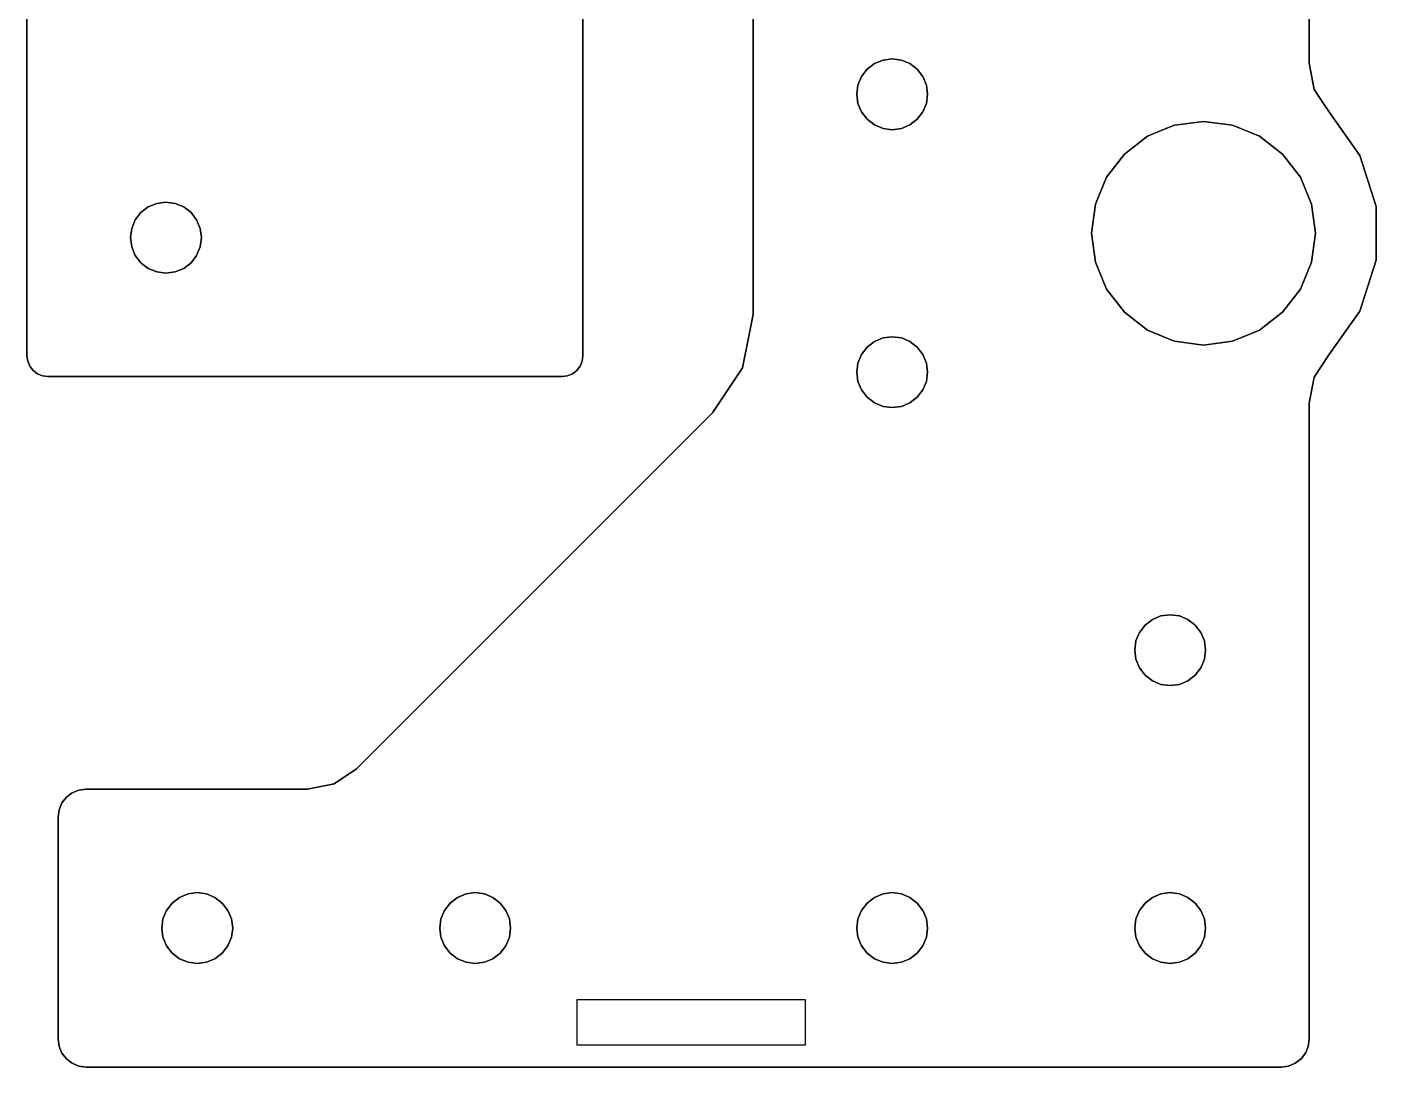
# Model space of a CAD drawing. Header units: metres. Extents: x 1388 to 2328, y 368 to 639.
# Drawn here: x 2018.6 to 2115.6, y 369.1 to 443.9 of the extents above; entities that cross this region are included whole.
import ezdxf

# ---------------------------------------------------------------- set-up
doc = ezdxf.new("R2010")
doc.units = ezdxf.units.M

msp = doc.modelspace()

# ---------------------------------------------------------------- linework, layer by layer
at = {"layer": 'Component#11'}
for p, q in [((2070.822, 467.574, 109.632), (2070.822, 423.216, 109.632)), ((2070.822, 423.216, 103.632), (2070.822, 467.574, 103.632)), ((2110.822, 441.305, 109.632), (2110.822, 467.574, 109.632)), ((2110.822, 467.574, 103.632), (2110.822, 441.305, 103.632)), ((2058.573, 420.254, 109.632), (2058.573, 464.612, 109.632)), ((2058.573, 464.612, 103.632), (2058.573, 420.254, 103.632)), ((2018.573, 446.523, 109.632), (2018.573, 420.254, 109.632)), ((2018.573, 420.254, 103.632), (2018.573, 446.523, 103.632)), ((2080.162, 441.537, 109.632), (2080.822, 441.624, 109.632)), ((2080.822, 441.624, 103.632), (2080.162, 441.537, 103.632)), ((2080.822, 441.624, 109.632), (2081.482, 441.537, 109.632)), ((2081.482, 441.537, 103.632), (2080.822, 441.624, 103.632)), ((2080.822, 441.624, 109.632), (2080.822, 441.624, 103.632)), ((2078.613, 440.349, 109.632), (2079.018, 440.877, 109.632)), ((2079.018, 440.877, 103.632), (2078.613, 440.349, 103.632)), ((2079.018, 440.877, 109.632), (2079.547, 441.283, 109.632)), ((2079.547, 441.283, 103.632), (2079.018, 440.877, 103.632)), ((2079.018, 440.877, 109.632), (2079.018, 440.877, 103.632)), ((2079.547, 441.283, 109.632), (2080.162, 441.537, 109.632)), ((2080.162, 441.537, 103.632), (2079.547, 441.283, 103.632)), ((2079.547, 441.283, 103.632), (2079.547, 441.283, 109.632)), ((2080.162, 441.537, 109.632), (2080.162, 441.537, 103.632)), ((2081.482, 441.537, 109.632), (2082.097, 441.283, 109.632)), ((2082.097, 441.283, 103.632), (2081.482, 441.537, 103.632)), ((2081.482, 441.537, 109.632), (2081.482, 441.537, 103.632)), ((2082.097, 441.283, 109.632), (2082.625, 440.877, 109.632)), ((2082.625, 440.877, 103.632), (2082.097, 441.283, 103.632)), ((2082.097, 441.283, 109.632), (2082.097, 441.283, 103.632)), ((2082.625, 440.877, 109.632), (2083.03, 440.349, 109.632)), ((2083.03, 440.349, 103.632), (2082.625, 440.877, 103.632)), ((2082.625, 440.877, 109.632), (2082.625, 440.877, 103.632)), ((2111.188, 439.426, 109.632), (2110.822, 441.305, 109.632)), ((2110.822, 441.305, 103.632), (2111.188, 439.426, 103.632)), ((2110.822, 441.305, 109.632), (2110.822, 441.305, 103.632)), ((2078.272, 439.074, 109.632), (2078.358, 439.734, 109.632)), ((2078.358, 439.734, 103.632), (2078.272, 439.074, 103.632)), ((2078.358, 439.734, 109.632), (2078.613, 440.349, 109.632)), ((2078.613, 440.349, 103.632), (2078.358, 439.734, 103.632)), ((2078.358, 439.734, 103.632), (2078.358, 439.734, 109.632)), ((2078.613, 440.349, 103.632), (2078.613, 440.349, 109.632)), ((2083.03, 440.349, 109.632), (2083.285, 439.734, 109.632)), ((2083.285, 439.734, 103.632), (2083.03, 440.349, 103.632)), ((2083.03, 440.349, 103.632), (2083.03, 440.349, 109.632)), ((2083.285, 439.734, 109.632), (2083.372, 439.074, 109.632)), ((2083.372, 439.074, 103.632), (2083.285, 439.734, 103.632)), ((2083.285, 439.734, 109.632), (2083.285, 439.734, 103.632)), ((2078.358, 438.414, 109.632), (2078.272, 439.074, 109.632)), ((2078.272, 439.074, 103.632), (2078.358, 438.414, 103.632)), ((2078.272, 439.074, 109.632), (2078.272, 439.074, 103.632)), ((2083.372, 439.074, 109.632), (2083.285, 438.414, 109.632)), ((2083.285, 438.414, 103.632), (2083.372, 439.074, 103.632)), ((2083.372, 439.074, 109.632), (2083.372, 439.074, 103.632)), ((2112.234, 437.823, 109.632), (2111.188, 439.426, 109.632)), ((2111.188, 439.426, 103.632), (2112.234, 437.823, 103.632)), ((2111.188, 439.426, 103.632), (2111.188, 439.426, 109.632)), ((2078.613, 437.799, 109.632), (2078.358, 438.414, 109.632)), ((2078.358, 438.414, 103.632), (2078.613, 437.799, 103.632)), ((2078.358, 438.414, 109.632), (2078.358, 438.414, 103.632)), ((2079.018, 437.271, 109.632), (2078.613, 437.799, 109.632)), ((2078.613, 437.799, 103.632), (2079.018, 437.271, 103.632)), ((2078.613, 437.799, 103.632), (2078.613, 437.799, 109.632)), ((2083.03, 437.799, 109.632), (2082.625, 437.271, 109.632)), ((2082.625, 437.271, 103.632), (2083.03, 437.799, 103.632)), ((2083.285, 438.414, 109.632), (2083.03, 437.799, 109.632)), ((2083.03, 437.799, 103.632), (2083.285, 438.414, 103.632)), ((2083.03, 437.799, 103.632), (2083.03, 437.799, 109.632)), ((2083.285, 438.414, 103.632), (2083.285, 438.414, 109.632)), ((2114.463, 434.677, 109.632), (2112.234, 437.823, 109.632)), ((2112.234, 437.823, 103.632), (2114.463, 434.677, 103.632)), ((2112.234, 437.823, 109.632), (2112.234, 437.823, 103.632)), ((2079.547, 436.866, 109.632), (2079.018, 437.271, 109.632)), ((2079.018, 437.271, 103.632), (2079.547, 436.866, 103.632)), ((2079.018, 437.271, 103.632), (2079.018, 437.271, 109.632)), ((2080.162, 436.611, 109.632), (2079.547, 436.866, 109.632)), ((2079.547, 436.866, 103.632), (2080.162, 436.611, 103.632)), ((2079.547, 436.866, 109.632), (2079.547, 436.866, 103.632)), ((2082.097, 436.866, 109.632), (2081.482, 436.611, 109.632)), ((2081.482, 436.611, 103.632), (2082.097, 436.866, 103.632)), ((2082.625, 437.271, 109.632), (2082.097, 436.866, 109.632)), ((2082.097, 436.866, 103.632), (2082.625, 437.271, 103.632)), ((2082.097, 436.866, 103.632), (2082.097, 436.866, 109.632)), ((2082.625, 437.271, 109.632), (2082.625, 437.271, 103.632)), ((2100.822, 436.719, 109.632), (2101.138, 436.85, 109.632)), ((2101.138, 436.85, 103.632), (2100.822, 436.719, 103.632)), ((2101.138, 436.85, 109.632), (2103.222, 437.124, 109.632)), ((2103.222, 437.124, 103.632), (2101.138, 436.85, 103.632)), ((2101.138, 436.85, 103.632), (2101.138, 436.85, 109.632)), ((2103.222, 437.124, 109.632), (2105.305, 436.85, 109.632)), ((2105.305, 436.85, 103.632), (2103.222, 437.124, 103.632)), ((2103.222, 437.124, 109.632), (2103.222, 437.124, 103.632)), ((2105.305, 436.85, 109.632), (2107.247, 436.046, 109.632)), ((2107.247, 436.046, 103.632), (2105.305, 436.85, 103.632)), ((2105.305, 436.85, 103.632), (2105.305, 436.85, 109.632)), ((2080.822, 436.524, 109.632), (2080.162, 436.611, 109.632)), ((2080.162, 436.611, 103.632), (2080.822, 436.524, 103.632)), ((2080.162, 436.611, 103.632), (2080.162, 436.611, 109.632)), ((2081.482, 436.611, 109.632), (2080.822, 436.524, 109.632)), ((2080.822, 436.524, 103.632), (2081.482, 436.611, 103.632)), ((2080.822, 436.524, 103.632), (2080.822, 436.524, 109.632)), ((2081.482, 436.611, 109.632), (2081.482, 436.611, 103.632)), ((2097.529, 434.766, 109.632), (2099.197, 436.046, 109.632)), ((2099.197, 436.046, 103.632), (2097.529, 434.766, 103.632)), ((2099.197, 436.046, 109.632), (2100.822, 436.719, 109.632)), ((2100.822, 436.719, 103.632), (2099.197, 436.046, 103.632)), ((2099.197, 436.046, 103.632), (2099.197, 436.046, 109.632)), ((2100.822, 436.719, 109.632), (2100.822, 436.719, 103.632)), ((2107.247, 436.046, 109.632), (2108.914, 434.766, 109.632)), ((2108.914, 434.766, 103.632), (2107.247, 436.046, 103.632)), ((2107.247, 436.046, 109.632), (2107.247, 436.046, 103.632)), ((2096.25, 433.099, 109.632), (2097.529, 434.766, 109.632)), ((2097.529, 434.766, 103.632), (2096.25, 433.099, 103.632)), ((2097.529, 434.766, 109.632), (2097.529, 434.766, 103.632)), ((2108.914, 434.766, 109.632), (2110.193, 433.099, 109.632)), ((2110.193, 433.099, 103.632), (2108.914, 434.766, 103.632)), ((2108.914, 434.766, 103.632), (2108.914, 434.766, 109.632)), ((2115.633, 431.002, 109.632), (2114.463, 434.677, 109.632)), ((2114.463, 434.677, 103.632), (2115.633, 431.002, 103.632)), ((2114.463, 434.677, 103.632), (2114.463, 434.677, 109.632)), ((2095.446, 431.158, 109.632), (2096.25, 433.099, 109.632)), ((2096.25, 433.099, 103.632), (2095.446, 431.158, 103.632)), ((2096.25, 433.099, 103.632), (2096.25, 433.099, 109.632)), ((2110.193, 433.099, 109.632), (2110.512, 432.329, 109.632)), ((2110.997, 431.158, 103.632), (2110.193, 433.099, 103.632)), ((2110.193, 433.099, 109.632), (2110.193, 433.099, 103.632)), ((2110.512, 432.329, 109.632), (2110.997, 431.158, 109.632)), ((2026.77, 430.557, 109.632), (2027.298, 430.963, 109.632)), ((2027.298, 430.963, 103.632), (2026.77, 430.557, 103.632)), ((2027.298, 430.963, 109.632), (2027.913, 431.217, 109.632)), ((2027.913, 431.217, 103.632), (2027.298, 430.963, 103.632)), ((2027.298, 430.963, 109.632), (2027.298, 430.963, 103.632)), ((2027.913, 431.217, 109.632), (2028.573, 431.304, 109.632)), ((2028.573, 431.304, 103.632), (2027.913, 431.217, 103.632)), ((2027.913, 431.217, 109.632), (2027.913, 431.217, 103.632)), ((2028.573, 431.304, 109.632), (2029.233, 431.217, 109.632)), ((2029.233, 431.217, 103.632), (2028.573, 431.304, 103.632)), ((2028.573, 431.304, 103.632), (2028.573, 431.304, 109.632)), ((2029.233, 431.217, 109.632), (2029.848, 430.963, 109.632)), ((2029.848, 430.963, 103.632), (2029.233, 431.217, 103.632)), ((2029.233, 431.217, 103.632), (2029.233, 431.217, 109.632)), ((2029.848, 430.963, 109.632), (2030.376, 430.557, 109.632)), ((2030.376, 430.557, 103.632), (2029.848, 430.963, 103.632)), ((2029.848, 430.963, 109.632), (2029.848, 430.963, 103.632)), ((2095.172, 429.074, 109.632), (2095.446, 431.158, 109.632)), ((2095.446, 431.158, 103.632), (2095.172, 429.074, 103.632)), ((2095.446, 431.158, 109.632), (2095.446, 431.158, 103.632)), ((2110.997, 431.158, 109.632), (2111.272, 429.074, 109.632)), ((2111.272, 429.074, 103.632), (2110.997, 431.158, 103.632)), ((2110.997, 431.158, 103.632), (2110.997, 431.158, 109.632)), ((2115.633, 427.146, 109.632), (2115.633, 431.002, 109.632)), ((2115.633, 431.002, 103.632), (2115.633, 427.146, 103.632)), ((2115.633, 431.002, 109.632), (2115.633, 431.002, 103.632)), ((2026.11, 429.414, 109.632), (2026.365, 430.029, 109.632)), ((2026.365, 430.029, 103.632), (2026.11, 429.414, 103.632)), ((2026.365, 430.029, 109.632), (2026.77, 430.557, 109.632)), ((2026.77, 430.557, 103.632), (2026.365, 430.029, 103.632)), ((2026.365, 430.029, 109.632), (2026.365, 430.029, 103.632)), ((2026.77, 430.557, 103.632), (2026.77, 430.557, 109.632)), ((2030.376, 430.557, 109.632), (2030.781, 430.029, 109.632)), ((2030.781, 430.029, 103.632), (2030.376, 430.557, 103.632)), ((2030.376, 430.557, 103.632), (2030.376, 430.557, 109.632)), ((2030.781, 430.029, 109.632), (2031.036, 429.414, 109.632)), ((2031.036, 429.414, 103.632), (2030.781, 430.029, 103.632)), ((2030.781, 430.029, 109.632), (2030.781, 430.029, 103.632)), ((2026.023, 428.754, 109.632), (2026.11, 429.414, 109.632)), ((2026.11, 429.414, 103.632), (2026.023, 428.754, 103.632)), ((2026.11, 429.414, 109.632), (2026.11, 429.414, 103.632)), ((2031.036, 429.414, 109.632), (2031.123, 428.754, 109.632)), ((2031.123, 428.754, 103.632), (2031.036, 429.414, 103.632)), ((2031.036, 429.414, 103.632), (2031.036, 429.414, 109.632)), ((2095.446, 426.991, 109.632), (2095.172, 429.074, 109.632)), ((2095.172, 429.074, 103.632), (2095.446, 426.991, 103.632)), ((2095.172, 429.074, 103.632), (2095.172, 429.074, 109.632)), ((2111.272, 429.074, 109.632), (2110.997, 426.991, 109.632)), ((2110.997, 426.991, 103.632), (2111.272, 429.074, 103.632)), ((2111.272, 429.074, 103.632), (2111.272, 429.074, 109.632)), ((2026.11, 428.094, 109.632), (2026.023, 428.754, 109.632)), ((2026.023, 428.754, 103.632), (2026.11, 428.094, 103.632)), ((2026.023, 428.754, 109.632), (2026.023, 428.754, 103.632)), ((2026.365, 427.479, 109.632), (2026.11, 428.094, 109.632)), ((2026.11, 428.094, 103.632), (2026.365, 427.479, 103.632)), ((2026.11, 428.094, 109.632), (2026.11, 428.094, 103.632)), ((2031.036, 428.094, 109.632), (2030.781, 427.479, 109.632)), ((2030.781, 427.479, 103.632), (2031.036, 428.094, 103.632)), ((2031.123, 428.754, 109.632), (2031.036, 428.094, 109.632)), ((2031.036, 428.094, 103.632), (2031.123, 428.754, 103.632)), ((2031.036, 428.094, 103.632), (2031.036, 428.094, 109.632)), ((2031.123, 428.754, 109.632), (2031.123, 428.754, 103.632)), ((2026.77, 426.951, 109.632), (2026.365, 427.479, 109.632)), ((2026.365, 427.479, 103.632), (2026.77, 426.951, 103.632)), ((2026.365, 427.479, 103.632), (2026.365, 427.479, 109.632)), ((2030.781, 427.479, 109.632), (2030.376, 426.951, 109.632)), ((2030.376, 426.951, 103.632), (2030.781, 427.479, 103.632)), ((2030.781, 427.479, 103.632), (2030.781, 427.479, 109.632)), ((2114.463, 423.472, 109.632), (2115.633, 427.146, 109.632)), ((2115.633, 427.146, 103.632), (2114.463, 423.472, 103.632)), ((2115.633, 427.146, 109.632), (2115.633, 427.146, 103.632)), ((2027.298, 426.546, 109.632), (2026.77, 426.951, 109.632)), ((2026.77, 426.951, 103.632), (2027.298, 426.546, 103.632)), ((2026.77, 426.951, 103.632), (2026.77, 426.951, 109.632)), ((2027.913, 426.291, 109.632), (2027.298, 426.546, 109.632)), ((2027.298, 426.546, 103.632), (2027.913, 426.291, 103.632)), ((2027.298, 426.546, 109.632), (2027.298, 426.546, 103.632)), ((2028.573, 426.204, 109.632), (2027.913, 426.291, 109.632)), ((2027.913, 426.291, 103.632), (2028.573, 426.204, 103.632)), ((2027.913, 426.291, 103.632), (2027.913, 426.291, 109.632)), ((2029.233, 426.291, 109.632), (2028.573, 426.204, 109.632)), ((2028.573, 426.204, 103.632), (2029.233, 426.291, 103.632)), ((2028.573, 426.204, 109.632), (2028.573, 426.204, 103.632)), ((2029.848, 426.546, 109.632), (2029.233, 426.291, 109.632)), ((2029.233, 426.291, 103.632), (2029.848, 426.546, 103.632)), ((2029.233, 426.291, 103.632), (2029.233, 426.291, 109.632)), ((2030.376, 426.951, 109.632), (2029.848, 426.546, 109.632)), ((2029.848, 426.546, 103.632), (2030.376, 426.951, 103.632)), ((2029.848, 426.546, 109.632), (2029.848, 426.546, 103.632)), ((2030.376, 426.951, 109.632), (2030.376, 426.951, 103.632)), ((2096.25, 425.049, 109.632), (2095.446, 426.991, 109.632)), ((2095.446, 426.991, 103.632), (2096.25, 425.049, 103.632)), ((2095.446, 426.991, 109.632), (2095.446, 426.991, 103.632)), ((2110.193, 425.049, 103.632), (2110.997, 426.991, 103.632)), ((2110.997, 426.991, 109.632), (2110.512, 425.82, 109.632)), ((2110.997, 426.991, 109.632), (2110.997, 426.991, 103.632)), ((2110.512, 425.82, 109.632), (2110.193, 425.049, 109.632)), ((2097.529, 423.382, 109.632), (2096.25, 425.049, 109.632)), ((2096.25, 425.049, 103.632), (2097.529, 423.382, 103.632)), ((2096.25, 425.049, 109.632), (2096.25, 425.049, 103.632)), ((2110.193, 425.049, 109.632), (2108.914, 423.382, 109.632)), ((2108.914, 423.382, 103.632), (2110.193, 425.049, 103.632)), ((2110.193, 425.049, 109.632), (2110.193, 425.049, 103.632)), ((2070.822, 423.216, 109.632), (2070.06, 419.39, 109.632)), ((2070.06, 419.39, 103.632), (2070.822, 423.216, 103.632)), ((2070.822, 423.216, 109.632), (2070.822, 423.216, 103.632)), ((2099.197, 422.103, 109.632), (2097.529, 423.382, 109.632)), ((2097.529, 423.382, 103.632), (2099.197, 422.103, 103.632)), ((2097.529, 423.382, 103.632), (2097.529, 423.382, 109.632)), ((2108.914, 423.382, 109.632), (2107.247, 422.103, 109.632)), ((2107.247, 422.103, 103.632), (2108.914, 423.382, 103.632)), ((2108.914, 423.382, 103.632), (2108.914, 423.382, 109.632)), ((2112.234, 420.326, 109.632), (2114.463, 423.472, 109.632)), ((2114.463, 423.472, 103.632), (2112.234, 420.326, 103.632)), ((2114.463, 423.472, 103.632), (2114.463, 423.472, 109.632)), ((2079.018, 420.877, 109.632), (2079.547, 421.283, 109.632)), ((2079.547, 421.283, 103.632), (2079.018, 420.877, 103.632)), ((2079.547, 421.283, 109.632), (2080.162, 421.537, 109.632)), ((2080.162, 421.537, 103.632), (2079.547, 421.283, 103.632)), ((2079.547, 421.283, 103.632), (2079.547, 421.283, 109.632)), ((2080.162, 421.537, 109.632), (2080.822, 421.624, 109.632)), ((2080.822, 421.624, 103.632), (2080.162, 421.537, 103.632)), ((2080.162, 421.537, 109.632), (2080.162, 421.537, 103.632)), ((2080.822, 421.624, 109.632), (2081.482, 421.537, 109.632)), ((2081.482, 421.537, 103.632), (2080.822, 421.624, 103.632)), ((2080.822, 421.624, 109.632), (2080.822, 421.624, 103.632)), ((2081.482, 421.537, 109.632), (2082.097, 421.283, 109.632)), ((2082.097, 421.283, 103.632), (2081.482, 421.537, 103.632)), ((2081.482, 421.537, 103.632), (2081.482, 421.537, 109.632)), ((2082.097, 421.283, 109.632), (2082.625, 420.877, 109.632)), ((2082.625, 420.877, 103.632), (2082.097, 421.283, 103.632)), ((2082.097, 421.283, 103.632), (2082.097, 421.283, 109.632)), ((2100.822, 421.43, 109.632), (2099.197, 422.103, 109.632)), ((2099.197, 422.103, 103.632), (2100.822, 421.43, 103.632)), ((2099.197, 422.103, 103.632), (2099.197, 422.103, 109.632)), ((2101.138, 421.299, 109.632), (2100.822, 421.43, 109.632)), ((2100.822, 421.43, 103.632), (2101.138, 421.299, 103.632)), ((2100.822, 421.43, 103.632), (2100.822, 421.43, 109.632)), ((2103.222, 421.024, 109.632), (2101.138, 421.299, 109.632)), ((2101.138, 421.299, 103.632), (2103.222, 421.024, 103.632)), ((2101.138, 421.299, 103.632), (2101.138, 421.299, 109.632)), ((2105.305, 421.299, 109.632), (2103.222, 421.024, 109.632)), ((2103.222, 421.024, 103.632), (2105.305, 421.299, 103.632)), ((2107.247, 422.103, 109.632), (2105.305, 421.299, 109.632)), ((2105.305, 421.299, 103.632), (2107.247, 422.103, 103.632)), ((2105.305, 421.299, 103.632), (2105.305, 421.299, 109.632)), ((2107.247, 422.103, 109.632), (2107.247, 422.103, 103.632)), ((2078.613, 420.349, 103.632), (2078.358, 419.734, 103.632)), ((2078.358, 419.734, 109.632), (2078.613, 420.349, 109.632)), ((2079.018, 420.877, 103.632), (2078.613, 420.349, 103.632)), ((2078.613, 420.349, 109.632), (2079.018, 420.877, 109.632)), ((2078.613, 420.349, 109.632), (2078.613, 420.349, 103.632)), ((2079.018, 420.877, 103.632), (2079.018, 420.877, 109.632)), ((2082.625, 420.877, 109.632), (2083.03, 420.349, 109.632)), ((2083.03, 420.349, 103.632), (2082.625, 420.877, 103.632)), ((2082.625, 420.877, 109.632), (2082.625, 420.877, 103.632)), ((2083.03, 420.349, 109.632), (2083.285, 419.734, 109.632)), ((2083.285, 419.734, 103.632), (2083.03, 420.349, 103.632)), ((2083.03, 420.349, 103.632), (2083.03, 420.349, 109.632)), ((2103.222, 421.024, 109.632), (2103.222, 421.024, 103.632)), ((2111.188, 418.722, 109.632), (2112.234, 420.326, 109.632)), ((2112.234, 420.326, 103.632), (2111.188, 418.722, 103.632)), ((2112.234, 420.326, 109.632), (2112.234, 420.326, 103.632)), ((2018.573, 420.254, 109.632), (2018.624, 419.866, 109.632)), ((2018.624, 419.866, 103.632), (2018.573, 420.254, 103.632)), ((2018.573, 420.254, 109.632), (2018.573, 420.254, 103.632)), ((2018.624, 419.866, 109.632), (2018.774, 419.504, 109.632)), ((2018.774, 419.504, 103.632), (2018.624, 419.866, 103.632)), ((2018.624, 419.866, 103.632), (2018.624, 419.866, 109.632)), ((2018.774, 419.504, 109.632), (2019.012, 419.194, 109.632)), ((2019.012, 419.194, 103.632), (2018.774, 419.504, 103.632)), ((2018.774, 419.504, 109.632), (2018.774, 419.504, 103.632)), ((2058.134, 419.194, 109.632), (2058.372, 419.504, 109.632)), ((2058.372, 419.504, 103.632), (2058.134, 419.194, 103.632)), ((2058.372, 419.504, 109.632), (2058.522, 419.866, 109.632)), ((2058.522, 419.866, 103.632), (2058.372, 419.504, 103.632)), ((2058.372, 419.504, 109.632), (2058.372, 419.504, 103.632)), ((2058.522, 419.866, 109.632), (2058.573, 420.254, 109.632)), ((2058.573, 420.254, 103.632), (2058.522, 419.866, 103.632)), ((2058.522, 419.866, 109.632), (2058.522, 419.866, 103.632)), ((2058.573, 420.254, 109.632), (2058.573, 420.254, 103.632)), ((2070.06, 419.39, 109.632), (2067.893, 416.145, 109.632)), ((2067.893, 416.145, 103.632), (2070.06, 419.39, 103.632)), ((2070.06, 419.39, 103.632), (2070.06, 419.39, 109.632)), ((2078.358, 419.734, 103.632), (2078.272, 419.074, 103.632)), ((2078.272, 419.074, 109.632), (2078.358, 419.734, 109.632)), ((2078.358, 419.734, 109.632), (2078.358, 419.734, 103.632)), ((2083.285, 419.734, 109.632), (2083.372, 419.074, 109.632)), ((2083.372, 419.074, 103.632), (2083.285, 419.734, 103.632)), ((2083.285, 419.734, 103.632), (2083.285, 419.734, 109.632)), ((2019.012, 419.194, 109.632), (2019.323, 418.955, 109.632)), ((2019.323, 418.955, 103.632), (2019.012, 419.194, 103.632)), ((2019.012, 419.194, 109.632), (2019.012, 419.194, 103.632)), ((2019.323, 418.955, 109.632), (2019.685, 418.805, 109.632)), ((2019.685, 418.805, 103.632), (2019.323, 418.955, 103.632)), ((2019.323, 418.955, 103.632), (2019.323, 418.955, 109.632)), ((2019.685, 418.805, 109.632), (2020.073, 418.754, 109.632)), ((2020.073, 418.754, 103.632), (2019.685, 418.805, 103.632)), ((2019.685, 418.805, 109.632), (2019.685, 418.805, 103.632)), ((2020.073, 418.754, 109.632), (2057.073, 418.754, 109.632)), ((2057.073, 418.754, 103.632), (2020.073, 418.754, 103.632)), ((2020.073, 418.754, 103.632), (2020.073, 418.754, 109.632)), ((2057.073, 418.754, 109.632), (2057.461, 418.805, 109.632)), ((2057.461, 418.805, 103.632), (2057.073, 418.754, 103.632)), ((2057.073, 418.754, 109.632), (2057.073, 418.754, 103.632)), ((2057.461, 418.805, 109.632), (2057.823, 418.955, 109.632)), ((2057.823, 418.955, 103.632), (2057.461, 418.805, 103.632)), ((2057.461, 418.805, 109.632), (2057.461, 418.805, 103.632)), ((2057.823, 418.955, 109.632), (2058.134, 419.194, 109.632)), ((2058.134, 419.194, 103.632), (2057.823, 418.955, 103.632)), ((2057.823, 418.955, 109.632), (2057.823, 418.955, 103.632)), ((2058.134, 419.194, 109.632), (2058.134, 419.194, 103.632)), ((2078.272, 419.074, 103.632), (2078.358, 418.414, 103.632)), ((2078.358, 418.414, 109.632), (2078.272, 419.074, 109.632)), ((2078.272, 419.074, 103.632), (2078.272, 419.074, 109.632)), ((2078.358, 418.414, 103.632), (2078.613, 417.799, 103.632)), ((2078.613, 417.799, 109.632), (2078.358, 418.414, 109.632)), ((2078.358, 418.414, 109.632), (2078.358, 418.414, 103.632)), ((2083.285, 418.414, 109.632), (2083.03, 417.799, 109.632)), ((2083.03, 417.799, 103.632), (2083.285, 418.414, 103.632)), ((2083.372, 419.074, 109.632), (2083.285, 418.414, 109.632)), ((2083.285, 418.414, 103.632), (2083.372, 419.074, 103.632)), ((2083.285, 418.414, 109.632), (2083.285, 418.414, 103.632)), ((2083.372, 419.074, 103.632), (2083.372, 419.074, 109.632)), ((2110.822, 416.843, 109.632), (2111.188, 418.722, 109.632)), ((2111.188, 418.722, 103.632), (2110.822, 416.843, 103.632)), ((2111.188, 418.722, 103.632), (2111.188, 418.722, 109.632)), ((2078.613, 417.799, 103.632), (2079.018, 417.271, 103.632)), ((2079.018, 417.271, 109.632), (2078.613, 417.799, 109.632)), ((2078.613, 417.799, 109.632), (2078.613, 417.799, 103.632)), ((2083.03, 417.799, 109.632), (2082.625, 417.271, 109.632)), ((2082.625, 417.271, 103.632), (2083.03, 417.799, 103.632)), ((2083.03, 417.799, 109.632), (2083.03, 417.799, 103.632)), ((2079.018, 417.271, 103.632), (2079.547, 416.866, 103.632)), ((2079.547, 416.866, 109.632), (2079.018, 417.271, 109.632)), ((2079.018, 417.271, 103.632), (2079.018, 417.271, 109.632)), ((2079.547, 416.866, 103.632), (2080.162, 416.611, 103.632)), ((2080.162, 416.611, 109.632), (2079.547, 416.866, 109.632)), ((2079.547, 416.866, 109.632), (2079.547, 416.866, 103.632)), ((2080.822, 416.524, 109.632), (2080.162, 416.611, 109.632)), ((2080.162, 416.611, 103.632), (2080.822, 416.524, 103.632)), ((2080.162, 416.611, 103.632), (2080.162, 416.611, 109.632)), ((2081.482, 416.611, 109.632), (2080.822, 416.524, 109.632)), ((2080.822, 416.524, 103.632), (2081.482, 416.611, 103.632)), ((2080.822, 416.524, 103.632), (2080.822, 416.524, 109.632)), ((2082.097, 416.866, 109.632), (2081.482, 416.611, 109.632)), ((2081.482, 416.611, 103.632), (2082.097, 416.866, 103.632)), ((2081.482, 416.611, 109.632), (2081.482, 416.611, 103.632)), ((2082.625, 417.271, 109.632), (2082.097, 416.866, 109.632)), ((2082.097, 416.866, 103.632), (2082.625, 417.271, 103.632)), ((2082.097, 416.866, 103.632), (2082.097, 416.866, 109.632)), ((2082.625, 417.271, 103.632), (2082.625, 417.271, 109.632)), ((2110.822, 371.074, 109.632), (2110.822, 416.843, 109.632)), ((2110.822, 416.843, 103.632), (2110.822, 371.074, 103.632)), ((2110.822, 416.843, 109.632), (2110.822, 416.843, 103.632)), ((2067.893, 416.145, 109.632), (2042.286, 390.539, 109.632)), ((2042.286, 390.539, 103.632), (2067.893, 416.145, 103.632)), ((2067.893, 416.145, 109.632), (2067.893, 416.145, 103.632)), ((2098.613, 400.349, 109.632), (2099.018, 400.877, 109.632)), ((2099.018, 400.877, 103.632), (2098.613, 400.349, 103.632)), ((2099.018, 400.877, 109.632), (2099.547, 401.283, 109.632)), ((2099.547, 401.283, 103.632), (2099.018, 400.877, 103.632)), ((2099.018, 400.877, 103.632), (2099.018, 400.877, 109.632)), ((2099.547, 401.283, 109.632), (2100.162, 401.537, 109.632)), ((2100.162, 401.537, 103.632), (2099.547, 401.283, 103.632)), ((2099.547, 401.283, 109.632), (2099.547, 401.283, 103.632)), ((2100.162, 401.537, 109.632), (2100.822, 401.624, 109.632)), ((2100.822, 401.624, 103.632), (2100.162, 401.537, 103.632)), ((2100.162, 401.537, 109.632), (2100.162, 401.537, 103.632)), ((2100.822, 401.624, 109.632), (2101.482, 401.537, 109.632)), ((2101.482, 401.537, 103.632), (2100.822, 401.624, 103.632)), ((2100.822, 401.624, 109.632), (2100.822, 401.624, 103.632)), ((2101.482, 401.537, 109.632), (2102.097, 401.283, 109.632)), ((2102.097, 401.283, 103.632), (2101.482, 401.537, 103.632)), ((2101.482, 401.537, 109.632), (2101.482, 401.537, 103.632)), ((2102.097, 401.283, 109.632), (2102.625, 400.877, 109.632)), ((2102.625, 400.877, 103.632), (2102.097, 401.283, 103.632)), ((2102.097, 401.283, 109.632), (2102.097, 401.283, 103.632)), ((2102.625, 400.877, 109.632), (2103.03, 400.349, 109.632)), ((2103.03, 400.349, 103.632), (2102.625, 400.877, 103.632)), ((2102.625, 400.877, 109.632), (2102.625, 400.877, 103.632)), ((2098.358, 399.734, 109.632), (2098.613, 400.349, 109.632)), ((2098.613, 400.349, 103.632), (2098.358, 399.734, 103.632)), ((2098.613, 400.349, 109.632), (2098.613, 400.349, 103.632)), ((2103.03, 400.349, 109.632), (2103.285, 399.734, 109.632)), ((2103.285, 399.734, 103.632), (2103.03, 400.349, 103.632)), ((2103.03, 400.349, 103.632), (2103.03, 400.349, 109.632)), ((2098.272, 399.074, 109.632), (2098.358, 399.734, 109.632)), ((2098.358, 399.734, 103.632), (2098.272, 399.074, 103.632)), ((2098.358, 398.414, 109.632), (2098.272, 399.074, 109.632)), ((2098.272, 399.074, 103.632), (2098.358, 398.414, 103.632)), ((2098.272, 399.074, 109.632), (2098.272, 399.074, 103.632)), ((2098.358, 399.734, 109.632), (2098.358, 399.734, 103.632)), ((2103.285, 399.734, 109.632), (2103.372, 399.074, 109.632)), ((2103.372, 399.074, 103.632), (2103.285, 399.734, 103.632)), ((2103.285, 399.734, 109.632), (2103.285, 399.734, 103.632)), ((2103.372, 399.074, 109.632), (2103.285, 398.414, 109.632)), ((2103.285, 398.414, 103.632), (2103.372, 399.074, 103.632)), ((2103.372, 399.074, 103.632), (2103.372, 399.074, 109.632)), ((2098.613, 397.799, 109.632), (2098.358, 398.414, 109.632)), ((2098.358, 398.414, 103.632), (2098.613, 397.799, 103.632)), ((2098.358, 398.414, 109.632), (2098.358, 398.414, 103.632)), ((2103.285, 398.414, 109.632), (2103.03, 397.799, 109.632)), ((2103.03, 397.799, 103.632), (2103.285, 398.414, 103.632)), ((2103.285, 398.414, 109.632), (2103.285, 398.414, 103.632)), ((2099.018, 397.271, 109.632), (2098.613, 397.799, 109.632)), ((2098.613, 397.799, 103.632), (2099.018, 397.271, 103.632)), ((2098.613, 397.799, 109.632), (2098.613, 397.799, 103.632)), ((2099.547, 396.866, 109.632), (2099.018, 397.271, 109.632)), ((2099.018, 397.271, 103.632), (2099.547, 396.866, 103.632)), ((2099.018, 397.271, 103.632), (2099.018, 397.271, 109.632)), ((2102.625, 397.271, 109.632), (2102.097, 396.866, 109.632)), ((2102.097, 396.866, 103.632), (2102.625, 397.271, 103.632)), ((2103.03, 397.799, 109.632), (2102.625, 397.271, 109.632)), ((2102.625, 397.271, 103.632), (2103.03, 397.799, 103.632)), ((2102.625, 397.271, 103.632), (2102.625, 397.271, 109.632)), ((2103.03, 397.799, 103.632), (2103.03, 397.799, 109.632)), ((2100.162, 396.611, 109.632), (2099.547, 396.866, 109.632)), ((2099.547, 396.866, 103.632), (2100.162, 396.611, 103.632)), ((2099.547, 396.866, 109.632), (2099.547, 396.866, 103.632)), ((2100.822, 396.524, 109.632), (2100.162, 396.611, 109.632)), ((2100.162, 396.611, 103.632), (2100.822, 396.524, 103.632)), ((2100.162, 396.611, 103.632), (2100.162, 396.611, 109.632)), ((2101.482, 396.611, 109.632), (2100.822, 396.524, 109.632)), ((2100.822, 396.524, 103.632), (2101.482, 396.611, 103.632)), ((2100.822, 396.524, 103.632), (2100.822, 396.524, 109.632)), ((2102.097, 396.866, 109.632), (2101.482, 396.611, 109.632)), ((2101.482, 396.611, 103.632), (2102.097, 396.866, 103.632)), ((2101.482, 396.611, 109.632), (2101.482, 396.611, 103.632)), ((2102.097, 396.866, 103.632), (2102.097, 396.866, 109.632)), ((2042.286, 390.539, 109.632), (2040.664, 389.455, 109.632)), ((2040.664, 389.455, 103.632), (2042.286, 390.539, 103.632)), ((2042.286, 390.539, 109.632), (2042.286, 390.539, 103.632)), ((2040.664, 389.455, 109.632), (2038.75, 389.074, 109.632)), ((2038.75, 389.074, 103.632), (2040.664, 389.455, 103.632)), ((2040.664, 389.455, 109.632), (2040.664, 389.455, 103.632)), ((2021.407, 388.488, 109.632), (2021.089, 388.074, 109.632)), ((2021.089, 388.074, 103.632), (2021.407, 388.488, 103.632)), ((2021.822, 388.806, 109.632), (2021.407, 388.488, 109.632)), ((2021.407, 388.488, 103.632), (2021.822, 388.806, 103.632)), ((2021.407, 388.488, 103.632), (2021.407, 388.488, 109.632)), ((2022.304, 389.006, 109.632), (2021.822, 388.806, 109.632)), ((2021.822, 388.806, 103.632), (2022.304, 389.006, 103.632)), ((2021.822, 388.806, 109.632), (2021.822, 388.806, 103.632)), ((2022.822, 389.074, 109.632), (2022.304, 389.006, 109.632)), ((2022.304, 389.006, 103.632), (2022.822, 389.074, 103.632)), ((2022.304, 389.006, 109.632), (2022.304, 389.006, 103.632)), ((2038.75, 389.074, 109.632), (2022.822, 389.074, 109.632)), ((2022.822, 389.074, 103.632), (2038.75, 389.074, 103.632)), ((2022.822, 389.074, 109.632), (2022.822, 389.074, 103.632)), ((2038.75, 389.074, 103.632), (2038.75, 389.074, 109.632)), ((2020.89, 387.592, 109.632), (2020.822, 387.074, 109.632)), ((2020.822, 387.074, 103.632), (2020.89, 387.592, 103.632)), ((2021.089, 388.074, 109.632), (2020.89, 387.592, 109.632)), ((2020.89, 387.592, 103.632), (2021.089, 388.074, 103.632)), ((2020.89, 387.592, 109.632), (2020.89, 387.592, 103.632)), ((2021.089, 388.074, 109.632), (2021.089, 388.074, 103.632)), ((2020.822, 387.074, 109.632), (2020.822, 371.074, 109.632)), ((2020.822, 371.074, 103.632), (2020.822, 387.074, 103.632)), ((2020.822, 387.074, 109.632), (2020.822, 387.074, 103.632)), ((2030.162, 381.537, 103.632), (2029.547, 381.283, 103.632)), ((2029.547, 381.283, 109.632), (2030.162, 381.537, 109.632)), ((2030.822, 381.624, 103.632), (2030.162, 381.537, 103.632)), ((2030.162, 381.537, 109.632), (2030.822, 381.624, 109.632)), ((2030.162, 381.537, 103.632), (2030.162, 381.537, 109.632)), ((2031.482, 381.537, 103.632), (2030.822, 381.624, 103.632)), ((2030.822, 381.624, 109.632), (2031.482, 381.537, 109.632)), ((2030.822, 381.624, 109.632), (2030.822, 381.624, 103.632)), ((2032.097, 381.283, 103.632), (2031.482, 381.537, 103.632)), ((2031.482, 381.537, 109.632), (2032.097, 381.283, 109.632)), ((2031.482, 381.537, 103.632), (2031.482, 381.537, 109.632)), ((2049.547, 381.283, 109.632), (2050.162, 381.537, 109.632)), ((2050.162, 381.537, 103.632), (2049.547, 381.283, 103.632)), ((2050.822, 381.624, 103.632), (2050.162, 381.537, 103.632)), ((2050.162, 381.537, 109.632), (2050.822, 381.624, 109.632)), ((2050.162, 381.537, 103.632), (2050.162, 381.537, 109.632)), ((2051.482, 381.537, 103.632), (2050.822, 381.624, 103.632)), ((2050.822, 381.624, 109.632), (2051.482, 381.537, 109.632)), ((2050.822, 381.624, 109.632), (2050.822, 381.624, 103.632)), ((2052.097, 381.283, 103.632), (2051.482, 381.537, 103.632)), ((2051.482, 381.537, 109.632), (2052.097, 381.283, 109.632)), ((2051.482, 381.537, 103.632), (2051.482, 381.537, 109.632)), ((2079.547, 381.283, 109.632), (2080.162, 381.537, 109.632)), ((2080.162, 381.537, 103.632), (2079.547, 381.283, 103.632)), ((2080.162, 381.537, 109.632), (2080.822, 381.624, 109.632)), ((2080.822, 381.624, 103.632), (2080.162, 381.537, 103.632)), ((2080.162, 381.537, 109.632), (2080.162, 381.537, 103.632)), ((2080.822, 381.624, 109.632), (2081.482, 381.537, 109.632)), ((2081.482, 381.537, 103.632), (2080.822, 381.624, 103.632)), ((2080.822, 381.624, 109.632), (2080.822, 381.624, 103.632)), ((2081.482, 381.537, 109.632), (2082.097, 381.283, 109.632)), ((2082.097, 381.283, 103.632), (2081.482, 381.537, 103.632)), ((2081.482, 381.537, 109.632), (2081.482, 381.537, 103.632)), ((2100.162, 381.537, 103.632), (2099.547, 381.283, 103.632)), ((2099.547, 381.283, 109.632), (2100.162, 381.537, 109.632)), ((2100.822, 381.624, 103.632), (2100.162, 381.537, 103.632)), ((2100.162, 381.537, 109.632), (2100.822, 381.624, 109.632)), ((2100.162, 381.537, 109.632), (2100.162, 381.537, 103.632)), ((2101.482, 381.537, 103.632), (2100.822, 381.624, 103.632)), ((2100.822, 381.624, 109.632), (2101.482, 381.537, 109.632)), ((2100.822, 381.624, 109.632), (2100.822, 381.624, 103.632)), ((2102.097, 381.283, 103.632), (2101.482, 381.537, 103.632)), ((2101.482, 381.537, 109.632), (2102.097, 381.283, 109.632)), ((2101.482, 381.537, 103.632), (2101.482, 381.537, 109.632)), ((2029.018, 380.877, 103.632), (2028.613, 380.349, 103.632)), ((2028.613, 380.349, 109.632), (2029.018, 380.877, 109.632)), ((2029.547, 381.283, 103.632), (2029.018, 380.877, 103.632)), ((2029.018, 380.877, 109.632), (2029.547, 381.283, 109.632)), ((2029.018, 380.877, 103.632), (2029.018, 380.877, 109.632)), ((2029.547, 381.283, 109.632), (2029.547, 381.283, 103.632)), ((2032.625, 380.877, 103.632), (2032.097, 381.283, 103.632)), ((2032.097, 381.283, 109.632), (2032.625, 380.877, 109.632)), ((2032.097, 381.283, 109.632), (2032.097, 381.283, 103.632)), ((2033.03, 380.349, 103.632), (2032.625, 380.877, 103.632)), ((2032.625, 380.877, 109.632), (2033.03, 380.349, 109.632)), ((2032.625, 380.877, 103.632), (2032.625, 380.877, 109.632)), ((2048.613, 380.349, 109.632), (2049.018, 380.877, 109.632)), ((2049.018, 380.877, 103.632), (2048.613, 380.349, 103.632)), ((2049.018, 380.877, 109.632), (2049.547, 381.283, 109.632)), ((2049.547, 381.283, 103.632), (2049.018, 380.877, 103.632)), ((2049.018, 380.877, 103.632), (2049.018, 380.877, 109.632)), ((2049.547, 381.283, 109.632), (2049.547, 381.283, 103.632)), ((2052.625, 380.877, 103.632), (2052.097, 381.283, 103.632)), ((2052.097, 381.283, 109.632), (2052.625, 380.877, 109.632)), ((2052.097, 381.283, 103.632), (2052.097, 381.283, 109.632)), ((2053.03, 380.349, 103.632), (2052.625, 380.877, 103.632)), ((2052.625, 380.877, 109.632), (2053.03, 380.349, 109.632)), ((2052.625, 380.877, 103.632), (2052.625, 380.877, 109.632)), ((2078.613, 380.349, 109.632), (2079.018, 380.877, 109.632)), ((2079.018, 380.877, 103.632), (2078.613, 380.349, 103.632)), ((2079.018, 380.877, 109.632), (2079.547, 381.283, 109.632)), ((2079.547, 381.283, 103.632), (2079.018, 380.877, 103.632)), ((2079.018, 380.877, 109.632), (2079.018, 380.877, 103.632)), ((2079.547, 381.283, 109.632), (2079.547, 381.283, 103.632)), ((2082.097, 381.283, 109.632), (2082.625, 380.877, 109.632)), ((2082.625, 380.877, 103.632), (2082.097, 381.283, 103.632)), ((2082.097, 381.283, 103.632), (2082.097, 381.283, 109.632)), ((2082.625, 380.877, 109.632), (2083.03, 380.349, 109.632)), ((2083.03, 380.349, 103.632), (2082.625, 380.877, 103.632)), ((2082.625, 380.877, 109.632), (2082.625, 380.877, 103.632)), ((2099.018, 380.877, 103.632), (2098.613, 380.349, 103.632)), ((2098.613, 380.349, 109.632), (2099.018, 380.877, 109.632)), ((2099.547, 381.283, 103.632), (2099.018, 380.877, 103.632)), ((2099.018, 380.877, 109.632), (2099.547, 381.283, 109.632)), ((2099.018, 380.877, 103.632), (2099.018, 380.877, 109.632)), ((2099.547, 381.283, 103.632), (2099.547, 381.283, 109.632)), ((2102.625, 380.877, 103.632), (2102.097, 381.283, 103.632)), ((2102.097, 381.283, 109.632), (2102.625, 380.877, 109.632)), ((2102.097, 381.283, 109.632), (2102.097, 381.283, 103.632)), ((2103.03, 380.349, 103.632), (2102.625, 380.877, 103.632)), ((2102.625, 380.877, 109.632), (2103.03, 380.349, 109.632)), ((2102.625, 380.877, 103.632), (2102.625, 380.877, 109.632)), ((2028.358, 379.734, 103.632), (2028.272, 379.074, 103.632)), ((2028.272, 379.074, 109.632), (2028.358, 379.734, 109.632)), ((2028.613, 380.349, 103.632), (2028.358, 379.734, 103.632)), ((2028.358, 379.734, 109.632), (2028.613, 380.349, 109.632)), ((2028.358, 379.734, 109.632), (2028.358, 379.734, 103.632)), ((2028.613, 380.349, 109.632), (2028.613, 380.349, 103.632)), ((2033.285, 379.734, 103.632), (2033.03, 380.349, 103.632)), ((2033.03, 380.349, 109.632), (2033.285, 379.734, 109.632)), ((2033.03, 380.349, 103.632), (2033.03, 380.349, 109.632)), ((2033.372, 379.074, 103.632), (2033.285, 379.734, 103.632)), ((2033.285, 379.734, 109.632), (2033.372, 379.074, 109.632)), ((2033.285, 379.734, 109.632), (2033.285, 379.734, 103.632)), ((2048.272, 379.074, 109.632), (2048.358, 379.734, 109.632)), ((2048.358, 379.734, 103.632), (2048.272, 379.074, 103.632)), ((2048.358, 379.734, 109.632), (2048.613, 380.349, 109.632)), ((2048.613, 380.349, 103.632), (2048.358, 379.734, 103.632)), ((2048.358, 379.734, 103.632), (2048.358, 379.734, 109.632)), ((2048.613, 380.349, 109.632), (2048.613, 380.349, 103.632)), ((2053.285, 379.734, 103.632), (2053.03, 380.349, 103.632)), ((2053.03, 380.349, 109.632), (2053.285, 379.734, 109.632)), ((2053.03, 380.349, 109.632), (2053.03, 380.349, 103.632)), ((2053.372, 379.074, 103.632), (2053.285, 379.734, 103.632)), ((2053.285, 379.734, 109.632), (2053.372, 379.074, 109.632)), ((2053.285, 379.734, 103.632), (2053.285, 379.734, 109.632)), ((2078.272, 379.074, 109.632), (2078.358, 379.734, 109.632)), ((2078.358, 379.734, 103.632), (2078.272, 379.074, 103.632)), ((2078.358, 379.734, 109.632), (2078.613, 380.349, 109.632)), ((2078.613, 380.349, 103.632), (2078.358, 379.734, 103.632)), ((2078.358, 379.734, 103.632), (2078.358, 379.734, 109.632)), ((2078.613, 380.349, 109.632), (2078.613, 380.349, 103.632)), ((2083.03, 380.349, 109.632), (2083.285, 379.734, 109.632)), ((2083.285, 379.734, 103.632), (2083.03, 380.349, 103.632)), ((2083.03, 380.349, 109.632), (2083.03, 380.349, 103.632)), ((2083.285, 379.734, 109.632), (2083.372, 379.074, 109.632)), ((2083.372, 379.074, 103.632), (2083.285, 379.734, 103.632)), ((2083.285, 379.734, 103.632), (2083.285, 379.734, 109.632)), ((2098.358, 379.734, 103.632), (2098.272, 379.074, 103.632)), ((2098.272, 379.074, 109.632), (2098.358, 379.734, 109.632)), ((2098.613, 380.349, 103.632), (2098.358, 379.734, 103.632)), ((2098.358, 379.734, 109.632), (2098.613, 380.349, 109.632)), ((2098.358, 379.734, 103.632), (2098.358, 379.734, 109.632)), ((2098.613, 380.349, 109.632), (2098.613, 380.349, 103.632)), ((2103.285, 379.734, 103.632), (2103.03, 380.349, 103.632)), ((2103.03, 380.349, 109.632), (2103.285, 379.734, 109.632)), ((2103.03, 380.349, 103.632), (2103.03, 380.349, 109.632)), ((2103.372, 379.074, 103.632), (2103.285, 379.734, 103.632)), ((2103.285, 379.734, 109.632), (2103.372, 379.074, 109.632)), ((2103.285, 379.734, 109.632), (2103.285, 379.734, 103.632)), ((2028.272, 379.074, 103.632), (2028.358, 378.414, 103.632)), ((2028.358, 378.414, 109.632), (2028.272, 379.074, 109.632)), ((2028.272, 379.074, 109.632), (2028.272, 379.074, 103.632)), ((2033.285, 378.414, 103.632), (2033.372, 379.074, 103.632)), ((2033.372, 379.074, 109.632), (2033.285, 378.414, 109.632)), ((2033.372, 379.074, 109.632), (2033.372, 379.074, 103.632)), ((2048.358, 378.414, 109.632), (2048.272, 379.074, 109.632)), ((2048.272, 379.074, 103.632), (2048.358, 378.414, 103.632)), ((2048.272, 379.074, 103.632), (2048.272, 379.074, 109.632)), ((2053.285, 378.414, 103.632), (2053.372, 379.074, 103.632)), ((2053.372, 379.074, 109.632), (2053.285, 378.414, 109.632)), ((2053.372, 379.074, 103.632), (2053.372, 379.074, 109.632)), ((2078.358, 378.414, 109.632), (2078.272, 379.074, 109.632)), ((2078.272, 379.074, 103.632), (2078.358, 378.414, 103.632)), ((2078.272, 379.074, 103.632), (2078.272, 379.074, 109.632)), ((2083.372, 379.074, 109.632), (2083.285, 378.414, 109.632)), ((2083.285, 378.414, 103.632), (2083.372, 379.074, 103.632)), ((2083.372, 379.074, 109.632), (2083.372, 379.074, 103.632)), ((2098.272, 379.074, 103.632), (2098.358, 378.414, 103.632)), ((2098.358, 378.414, 109.632), (2098.272, 379.074, 109.632)), ((2098.272, 379.074, 109.632), (2098.272, 379.074, 103.632)), ((2103.285, 378.414, 103.632), (2103.372, 379.074, 103.632)), ((2103.372, 379.074, 109.632), (2103.285, 378.414, 109.632)), ((2103.372, 379.074, 103.632), (2103.372, 379.074, 109.632)), ((2028.358, 378.414, 103.632), (2028.613, 377.799, 103.632)), ((2028.613, 377.799, 109.632), (2028.358, 378.414, 109.632)), ((2028.358, 378.414, 109.632), (2028.358, 378.414, 103.632)), ((2028.613, 377.799, 103.632), (2029.018, 377.271, 103.632)), ((2029.018, 377.271, 109.632), (2028.613, 377.799, 109.632)), ((2028.613, 377.799, 109.632), (2028.613, 377.799, 103.632)), ((2032.625, 377.271, 103.632), (2033.03, 377.799, 103.632)), ((2033.03, 377.799, 109.632), (2032.625, 377.271, 109.632)), ((2033.03, 377.799, 103.632), (2033.285, 378.414, 103.632)), ((2033.285, 378.414, 109.632), (2033.03, 377.799, 109.632)), ((2033.03, 377.799, 109.632), (2033.03, 377.799, 103.632)), ((2033.285, 378.414, 103.632), (2033.285, 378.414, 109.632)), ((2048.613, 377.799, 109.632), (2048.358, 378.414, 109.632)), ((2048.358, 378.414, 103.632), (2048.613, 377.799, 103.632)), ((2048.358, 378.414, 103.632), (2048.358, 378.414, 109.632)), ((2049.018, 377.271, 109.632), (2048.613, 377.799, 109.632)), ((2048.613, 377.799, 103.632), (2049.018, 377.271, 103.632)), ((2048.613, 377.799, 109.632), (2048.613, 377.799, 103.632)), ((2053.03, 377.799, 109.632), (2052.625, 377.271, 109.632)), ((2052.625, 377.271, 103.632), (2053.03, 377.799, 103.632)), ((2053.285, 378.414, 109.632), (2053.03, 377.799, 109.632)), ((2053.03, 377.799, 103.632), (2053.285, 378.414, 103.632)), ((2053.03, 377.799, 109.632), (2053.03, 377.799, 103.632)), ((2053.285, 378.414, 109.632), (2053.285, 378.414, 103.632)), ((2078.613, 377.799, 109.632), (2078.358, 378.414, 109.632)), ((2078.358, 378.414, 103.632), (2078.613, 377.799, 103.632)), ((2078.358, 378.414, 109.632), (2078.358, 378.414, 103.632)), ((2079.018, 377.271, 109.632), (2078.613, 377.799, 109.632)), ((2078.613, 377.799, 103.632), (2079.018, 377.271, 103.632)), ((2078.613, 377.799, 103.632), (2078.613, 377.799, 109.632)), ((2083.03, 377.799, 109.632), (2082.625, 377.271, 109.632)), ((2082.625, 377.271, 103.632), (2083.03, 377.799, 103.632)), ((2083.285, 378.414, 109.632), (2083.03, 377.799, 109.632)), ((2083.03, 377.799, 103.632), (2083.285, 378.414, 103.632)), ((2083.03, 377.799, 109.632), (2083.03, 377.799, 103.632)), ((2083.285, 378.414, 103.632), (2083.285, 378.414, 109.632)), ((2098.358, 378.414, 103.632), (2098.613, 377.799, 103.632)), ((2098.613, 377.799, 109.632), (2098.358, 378.414, 109.632)), ((2098.358, 378.414, 103.632), (2098.358, 378.414, 109.632)), ((2098.613, 377.799, 103.632), (2099.018, 377.271, 103.632)), ((2099.018, 377.271, 109.632), (2098.613, 377.799, 109.632)), ((2098.613, 377.799, 109.632), (2098.613, 377.799, 103.632)), ((2102.625, 377.271, 103.632), (2103.03, 377.799, 103.632)), ((2103.03, 377.799, 109.632), (2102.625, 377.271, 109.632)), ((2103.03, 377.799, 103.632), (2103.285, 378.414, 103.632)), ((2103.285, 378.414, 109.632), (2103.03, 377.799, 109.632)), ((2103.03, 377.799, 109.632), (2103.03, 377.799, 103.632)), ((2103.285, 378.414, 109.632), (2103.285, 378.414, 103.632)), ((2029.018, 377.271, 103.632), (2029.547, 376.866, 103.632)), ((2029.547, 376.866, 109.632), (2029.018, 377.271, 109.632)), ((2029.018, 377.271, 109.632), (2029.018, 377.271, 103.632)), ((2029.547, 376.866, 103.632), (2030.162, 376.611, 103.632)), ((2030.162, 376.611, 109.632), (2029.547, 376.866, 109.632)), ((2029.547, 376.866, 109.632), (2029.547, 376.866, 103.632)), ((2030.162, 376.611, 103.632), (2030.822, 376.524, 103.632)), ((2030.822, 376.524, 109.632), (2030.162, 376.611, 109.632)), ((2030.162, 376.611, 109.632), (2030.162, 376.611, 103.632)), ((2030.822, 376.524, 103.632), (2031.482, 376.611, 103.632)), ((2031.482, 376.611, 109.632), (2030.822, 376.524, 109.632)), ((2031.482, 376.611, 103.632), (2032.097, 376.866, 103.632)), ((2032.097, 376.866, 109.632), (2031.482, 376.611, 109.632)), ((2031.482, 376.611, 109.632), (2031.482, 376.611, 103.632)), ((2032.097, 376.866, 103.632), (2032.625, 377.271, 103.632)), ((2032.625, 377.271, 109.632), (2032.097, 376.866, 109.632)), ((2032.097, 376.866, 109.632), (2032.097, 376.866, 103.632)), ((2032.625, 377.271, 103.632), (2032.625, 377.271, 109.632)), ((2049.547, 376.866, 109.632), (2049.018, 377.271, 109.632)), ((2049.018, 377.271, 103.632), (2049.547, 376.866, 103.632)), ((2049.018, 377.271, 103.632), (2049.018, 377.271, 109.632)), ((2050.162, 376.611, 109.632), (2049.547, 376.866, 109.632)), ((2049.547, 376.866, 103.632), (2050.162, 376.611, 103.632)), ((2049.547, 376.866, 109.632), (2049.547, 376.866, 103.632)), ((2050.822, 376.524, 109.632), (2050.162, 376.611, 109.632)), ((2050.162, 376.611, 103.632), (2050.822, 376.524, 103.632)), ((2050.162, 376.611, 103.632), (2050.162, 376.611, 109.632)), ((2051.482, 376.611, 109.632), (2050.822, 376.524, 109.632)), ((2050.822, 376.524, 103.632), (2051.482, 376.611, 103.632)), ((2052.097, 376.866, 109.632), (2051.482, 376.611, 109.632)), ((2051.482, 376.611, 103.632), (2052.097, 376.866, 103.632)), ((2051.482, 376.611, 103.632), (2051.482, 376.611, 109.632)), ((2052.625, 377.271, 109.632), (2052.097, 376.866, 109.632)), ((2052.097, 376.866, 103.632), (2052.625, 377.271, 103.632)), ((2052.097, 376.866, 103.632), (2052.097, 376.866, 109.632)), ((2052.625, 377.271, 103.632), (2052.625, 377.271, 109.632)), ((2079.547, 376.866, 109.632), (2079.018, 377.271, 109.632)), ((2079.018, 377.271, 103.632), (2079.547, 376.866, 103.632)), ((2079.018, 377.271, 109.632), (2079.018, 377.271, 103.632)), ((2080.162, 376.611, 109.632), (2079.547, 376.866, 109.632)), ((2079.547, 376.866, 103.632), (2080.162, 376.611, 103.632)), ((2079.547, 376.866, 103.632), (2079.547, 376.866, 109.632)), ((2080.822, 376.524, 109.632), (2080.162, 376.611, 109.632)), ((2080.162, 376.611, 103.632), (2080.822, 376.524, 103.632)), ((2080.162, 376.611, 109.632), (2080.162, 376.611, 103.632)), ((2081.482, 376.611, 109.632), (2080.822, 376.524, 109.632)), ((2080.822, 376.524, 103.632), (2081.482, 376.611, 103.632)), ((2082.097, 376.866, 109.632), (2081.482, 376.611, 109.632)), ((2081.482, 376.611, 103.632), (2082.097, 376.866, 103.632)), ((2081.482, 376.611, 103.632), (2081.482, 376.611, 109.632)), ((2082.625, 377.271, 109.632), (2082.097, 376.866, 109.632)), ((2082.097, 376.866, 103.632), (2082.625, 377.271, 103.632)), ((2082.097, 376.866, 103.632), (2082.097, 376.866, 109.632)), ((2082.625, 377.271, 103.632), (2082.625, 377.271, 109.632)), ((2099.018, 377.271, 103.632), (2099.547, 376.866, 103.632)), ((2099.547, 376.866, 109.632), (2099.018, 377.271, 109.632)), ((2099.018, 377.271, 109.632), (2099.018, 377.271, 103.632)), ((2099.547, 376.866, 103.632), (2100.162, 376.611, 103.632)), ((2100.162, 376.611, 109.632), (2099.547, 376.866, 109.632)), ((2099.547, 376.866, 109.632), (2099.547, 376.866, 103.632)), ((2100.162, 376.611, 103.632), (2100.822, 376.524, 103.632)), ((2100.822, 376.524, 109.632), (2100.162, 376.611, 109.632)), ((2100.162, 376.611, 109.632), (2100.162, 376.611, 103.632)), ((2100.822, 376.524, 103.632), (2101.482, 376.611, 103.632)), ((2101.482, 376.611, 109.632), (2100.822, 376.524, 109.632)), ((2101.482, 376.611, 103.632), (2102.097, 376.866, 103.632)), ((2102.097, 376.866, 109.632), (2101.482, 376.611, 109.632)), ((2101.482, 376.611, 109.632), (2101.482, 376.611, 103.632)), ((2102.097, 376.866, 103.632), (2102.625, 377.271, 103.632)), ((2102.625, 377.271, 109.632), (2102.097, 376.866, 109.632)), ((2102.097, 376.866, 109.632), (2102.097, 376.866, 103.632)), ((2102.625, 377.271, 103.632), (2102.625, 377.271, 109.632)), ((2030.822, 376.524, 103.632), (2030.822, 376.524, 109.632)), ((2050.822, 376.524, 109.632), (2050.822, 376.524, 103.632)), ((2080.822, 376.524, 109.632), (2080.822, 376.524, 103.632)), ((2100.822, 376.524, 109.632), (2100.822, 376.524, 103.632)), ((2058.165, 370.643, 109.662), (2058.165, 373.931, 109.662)), ((2058.165, 373.931, 109.632), (2074.566, 373.931, 109.632)), ((2058.165, 373.931, 109.662), (2058.165, 373.931, 109.632)), ((2058.165, 370.643, 109.632), (2058.165, 373.931, 109.632)), ((2058.165, 373.931, 109.662), (2074.566, 373.931, 109.662)), ((2074.566, 373.931, 109.632), (2074.566, 370.643, 109.632)), ((2074.566, 373.931, 109.662), (2074.566, 373.931, 109.632)), ((2074.566, 373.931, 109.662), (2074.566, 370.643, 109.662)), ((2020.822, 371.074, 109.632), (2020.89, 370.557, 109.632)), ((2020.89, 370.557, 103.632), (2020.822, 371.074, 103.632)), ((2020.822, 371.074, 103.632), (2020.822, 371.074, 109.632)), ((2110.753, 370.557, 109.632), (2110.822, 371.074, 109.632)), ((2110.822, 371.074, 103.632), (2110.753, 370.557, 103.632)), ((2110.822, 371.074, 109.632), (2110.822, 371.074, 103.632)), ((2020.89, 370.557, 109.632), (2021.089, 370.074, 109.632)), ((2021.089, 370.074, 103.632), (2020.89, 370.557, 103.632)), ((2020.89, 370.557, 109.632), (2020.89, 370.557, 103.632)), ((2021.089, 370.074, 109.632), (2021.407, 369.66, 109.632)), ((2021.407, 369.66, 103.632), (2021.089, 370.074, 103.632)), ((2021.089, 370.074, 103.632), (2021.089, 370.074, 109.632)), ((2058.165, 370.643, 109.662), (2058.165, 370.643, 109.632)), ((2074.566, 370.643, 109.662), (2058.165, 370.643, 109.662)), ((2074.566, 370.643, 109.632), (2058.165, 370.643, 109.632)), ((2074.566, 370.643, 109.662), (2074.566, 370.643, 109.632)), ((2110.236, 369.66, 109.632), (2110.554, 370.074, 109.632)), ((2110.554, 370.074, 103.632), (2110.236, 369.66, 103.632)), ((2110.554, 370.074, 109.632), (2110.753, 370.557, 109.632)), ((2110.753, 370.557, 103.632), (2110.554, 370.074, 103.632)), ((2110.554, 370.074, 109.632), (2110.554, 370.074, 103.632)), ((2110.753, 370.557, 103.632), (2110.753, 370.557, 109.632)), ((2021.407, 369.66, 109.632), (2021.822, 369.342, 109.632)), ((2021.822, 369.342, 103.632), (2021.407, 369.66, 103.632)), ((2021.407, 369.66, 109.632), (2021.407, 369.66, 103.632)), ((2021.822, 369.342, 109.632), (2022.304, 369.142, 109.632)), ((2022.304, 369.142, 103.632), (2021.822, 369.342, 103.632)), ((2021.822, 369.342, 103.632), (2021.822, 369.342, 109.632)), ((2022.304, 369.142, 109.632), (2022.822, 369.074, 109.632)), ((2022.822, 369.074, 103.632), (2022.304, 369.142, 103.632)), ((2022.304, 369.142, 109.632), (2022.304, 369.142, 103.632)), ((2022.822, 369.074, 109.632), (2108.822, 369.074, 109.632)), ((2108.822, 369.074, 103.632), (2022.822, 369.074, 103.632)), ((2022.822, 369.074, 109.632), (2022.822, 369.074, 103.632)), ((2108.822, 369.074, 109.632), (2109.339, 369.142, 109.632)), ((2109.339, 369.142, 103.632), (2108.822, 369.074, 103.632)), ((2108.822, 369.074, 109.632), (2108.822, 369.074, 103.632)), ((2109.339, 369.142, 109.632), (2109.822, 369.342, 109.632)), ((2109.822, 369.342, 103.632), (2109.339, 369.142, 103.632)), ((2109.339, 369.142, 103.632), (2109.339, 369.142, 109.632)), ((2109.822, 369.342, 109.632), (2110.236, 369.66, 109.632)), ((2110.236, 369.66, 103.632), (2109.822, 369.342, 103.632)), ((2109.822, 369.342, 109.632), (2109.822, 369.342, 103.632)), ((2110.236, 369.66, 103.632), (2110.236, 369.66, 109.632))]:
    msp.add_line(p, q, dxfattribs=at)

doc.saveas('drawing.dxf')
